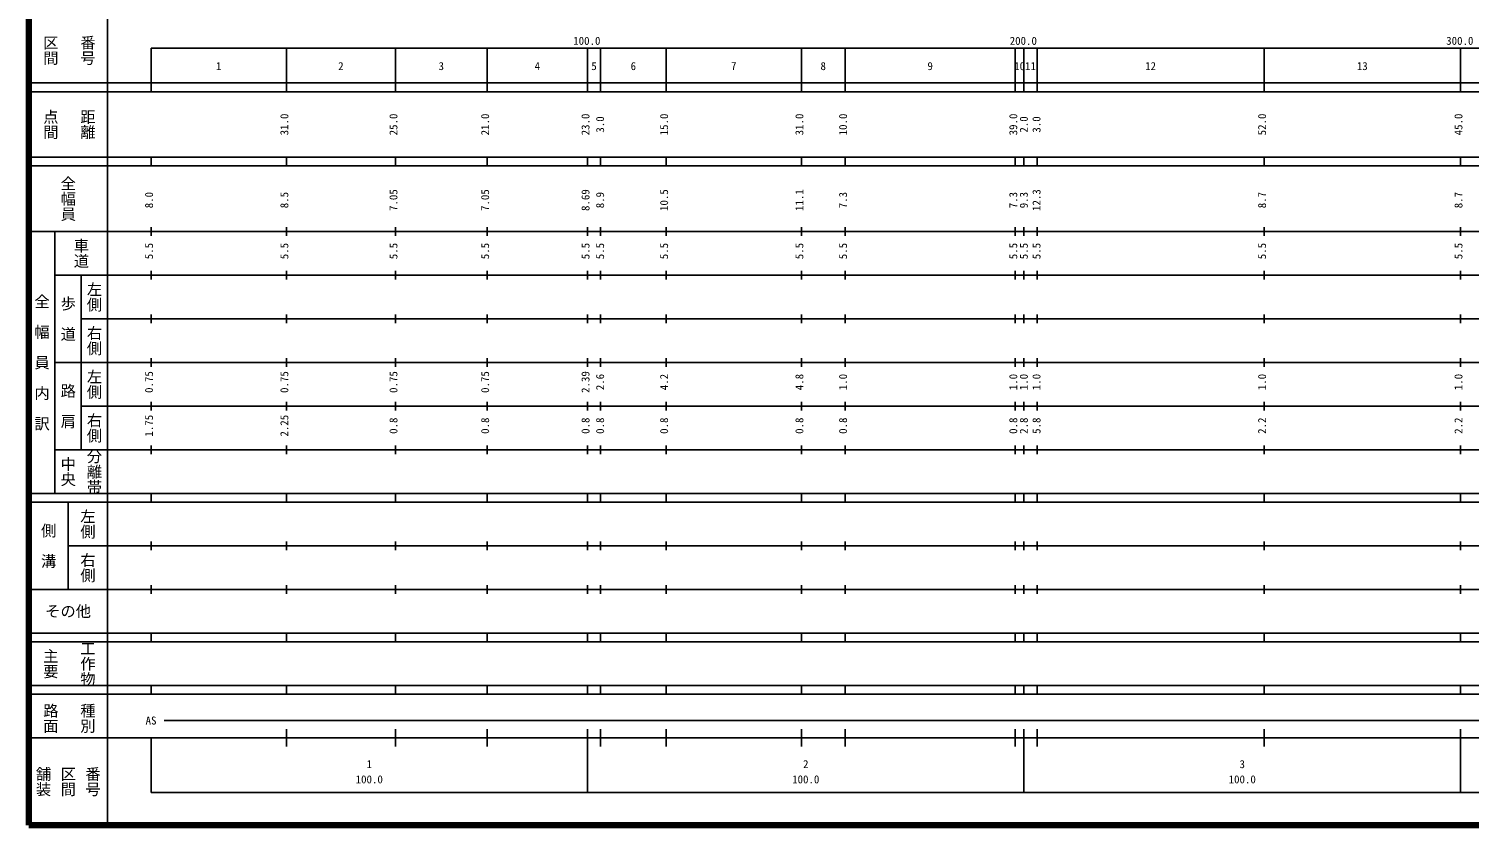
# Model space of a CAD drawing. Units: millimetres on the paper, enlarged 1000 times. Extents: x 40000 to 680000, y 20000 to 380000.
# Drawn here: x 40000 to 369996, y 20000 to 202409 of the extents above; entities that cross this region are included whole.
import ezdxf
from ezdxf.enums import TextEntityAlignment as Align

# ---------------------------------------------------------------- set-up
doc = ezdxf.new("R2010")
doc.units = ezdxf.units.MM
doc.header["$LTSCALE"] = 1000
doc.layers.add('M-TTL', color=2, linetype='Continuous', lineweight=140)
doc.layers.add('M-TTL-BAND', color=7, linetype='Continuous', lineweight=25)
doc.styles.add('@ＭＳ ゴシック', font='')
doc.styles.add('ＭＳ ゴシック', font='')
doc.styles.get('@ＭＳ ゴシック').set_extended_font_data('@MS Gothic')
doc.styles.get('ＭＳ ゴシック').set_extended_font_data('MS Gothic')

msp = doc.modelspace()

# ---------------------------------------------------------------- linework, layer by layer
at = {"layer": 'M-TTL'}
for p, q in [((40000, 380000), (40000, 20000)), ((40000, 20000), (680000, 20000))]:
    msp.add_line(p, q, dxfattribs=at)
at = {"layer": 'M-TTL-BAND'}
for p, q in [((58000, 370000), (58000, 20000)), ((68000, 198000), (579000, 198000)), ((68000, 198000), (68000, 188000)), ((99000, 188000), (99000, 198000)), ((124000, 188000), (124000, 198000)), ((145000, 188000), (145000, 198000)), ((168000, 188000), (168000, 198000)), ((171000, 188000), (171000, 198000)), ((186000, 188000), (186000, 198000)), ((217000, 188000), (217000, 198000)), ((227000, 188000), (227000, 198000)), ((266000, 188000), (266000, 198000)), ((268000, 188000), (268000, 198000)), ((271000, 188000), (271000, 198000)), ((323000, 188000), (323000, 198000)), ((368000, 188000), (368000, 198000)), ((40000, 190000), (579000, 190000)), ((40000, 188000), (579000, 188000)), ((40000, 173000), (579000, 173000)), ((68000, 171000), (68000, 173000)), ((99000, 171000), (99000, 173000)), ((124000, 171000), (124000, 173000)), ((145000, 171000), (145000, 173000)), ((168000, 171000), (168000, 173000)), ((171000, 171000), (171000, 173000)), ((186000, 171000), (186000, 173000)), ((217000, 171000), (217000, 173000)), ((227000, 171000), (227000, 173000)), ((266000, 171000), (266000, 173000)), ((268000, 171000), (268000, 173000)), ((271000, 171000), (271000, 173000)), ((323000, 171000), (323000, 173000)), ((368000, 171000), (368000, 173000)), ((40000, 171000), (579000, 171000)), ((40000, 156000), (579000, 156000)), ((46000, 96000), (46000, 156000)), ((68000, 155000), (68000, 157000)), ((99000, 155000), (99000, 157000)), ((124000, 155000), (124000, 157000)), ((145000, 155000), (145000, 157000)), ((168000, 155000), (168000, 157000)), ((171000, 155000), (171000, 157000)), ((186000, 155000), (186000, 157000)), ((217000, 155000), (217000, 157000)), ((227000, 155000), (227000, 157000)), ((266000, 155000), (266000, 157000)), ((268000, 155000), (268000, 157000)), ((271000, 155000), (271000, 157000)), ((323000, 155000), (323000, 157000)), ((368000, 155000), (368000, 157000)), ((46000, 146000), (579000, 146000)), ((52000, 146000), (52000, 106000)), ((68000, 145000), (68000, 147000)), ((99000, 145000), (99000, 147000)), ((124000, 145000), (124000, 147000)), ((145000, 145000), (145000, 147000)), ((168000, 145000), (168000, 147000)), ((171000, 145000), (171000, 147000)), ((186000, 145000), (186000, 147000)), ((217000, 145000), (217000, 147000)), ((227000, 145000), (227000, 147000)), ((266000, 145000), (266000, 147000)), ((268000, 145000), (268000, 147000)), ((271000, 145000), (271000, 147000)), ((323000, 145000), (323000, 147000)), ((368000, 145000), (368000, 147000)), ((52000, 136000), (579000, 136000)), ((68000, 135000), (68000, 137000)), ((99000, 135000), (99000, 137000)), ((124000, 135000), (124000, 137000)), ((145000, 135000), (145000, 137000)), ((168000, 135000), (168000, 137000)), ((171000, 135000), (171000, 137000)), ((186000, 135000), (186000, 137000)), ((217000, 135000), (217000, 137000)), ((227000, 135000), (227000, 137000)), ((266000, 135000), (266000, 137000)), ((268000, 135000), (268000, 137000)), ((271000, 135000), (271000, 137000)), ((323000, 135000), (323000, 137000)), ((368000, 135000), (368000, 137000)), ((46000, 126000), (579000, 126000)), ((68000, 125000), (68000, 127000)), ((99000, 125000), (99000, 127000)), ((124000, 125000), (124000, 127000)), ((145000, 125000), (145000, 127000)), ((168000, 125000), (168000, 127000)), ((171000, 125000), (171000, 127000)), ((186000, 125000), (186000, 127000)), ((217000, 125000), (217000, 127000)), ((227000, 125000), (227000, 127000)), ((266000, 125000), (266000, 127000)), ((268000, 125000), (268000, 127000)), ((271000, 125000), (271000, 127000)), ((323000, 125000), (323000, 127000)), ((368000, 125000), (368000, 127000)), ((52000, 116000), (579000, 116000)), ((68000, 115000), (68000, 117000)), ((99000, 115000), (99000, 117000)), ((124000, 115000), (124000, 117000)), ((145000, 115000), (145000, 117000)), ((168000, 115000), (168000, 117000)), ((171000, 115000), (171000, 117000)), ((186000, 115000), (186000, 117000)), ((217000, 115000), (217000, 117000)), ((227000, 115000), (227000, 117000)), ((266000, 115000), (266000, 117000)), ((268000, 115000), (268000, 117000)), ((271000, 115000), (271000, 117000)), ((323000, 115000), (323000, 117000)), ((368000, 115000), (368000, 117000)), ((46000, 106000), (579000, 106000)), ((68000, 105000), (68000, 107000)), ((99000, 105000), (99000, 107000)), ((124000, 105000), (124000, 107000)), ((145000, 105000), (145000, 107000)), ((168000, 105000), (168000, 107000)), ((171000, 105000), (171000, 107000)), ((186000, 105000), (186000, 107000)), ((217000, 105000), (217000, 107000)), ((227000, 105000), (227000, 107000)), ((266000, 105000), (266000, 107000)), ((268000, 105000), (268000, 107000)), ((271000, 105000), (271000, 107000)), ((323000, 105000), (323000, 107000)), ((368000, 105000), (368000, 107000)), ((40000, 96000), (579000, 96000)), ((68000, 94000), (68000, 96000)), ((99000, 94000), (99000, 96000)), ((124000, 94000), (124000, 96000)), ((145000, 94000), (145000, 96000)), ((168000, 94000), (168000, 96000)), ((171000, 94000), (171000, 96000)), ((186000, 94000), (186000, 96000)), ((217000, 94000), (217000, 96000)), ((227000, 94000), (227000, 96000)), ((266000, 94000), (266000, 96000)), ((268000, 94000), (268000, 96000)), ((271000, 94000), (271000, 96000)), ((323000, 94000), (323000, 96000)), ((368000, 94000), (368000, 96000)), ((40000, 94000), (579000, 94000)), ((49000, 94000), (49000, 74000)), ((49000, 84000), (579000, 84000)), ((68000, 83000), (68000, 85000)), ((99000, 83000), (99000, 85000)), ((124000, 83000), (124000, 85000)), ((145000, 83000), (145000, 85000)), ((168000, 83000), (168000, 85000)), ((171000, 83000), (171000, 85000)), ((186000, 83000), (186000, 85000)), ((217000, 83000), (217000, 85000)), ((227000, 83000), (227000, 85000)), ((266000, 83000), (266000, 85000)), ((268000, 83000), (268000, 85000)), ((271000, 83000), (271000, 85000)), ((323000, 83000), (323000, 85000)), ((368000, 83000), (368000, 85000)), ((40000, 74000), (579000, 74000)), ((68000, 73000), (68000, 75000)), ((99000, 73000), (99000, 75000)), ((124000, 73000), (124000, 75000)), ((145000, 73000), (145000, 75000)), ((168000, 73000), (168000, 75000)), ((171000, 73000), (171000, 75000)), ((186000, 73000), (186000, 75000)), ((217000, 73000), (217000, 75000)), ((227000, 73000), (227000, 75000)), ((266000, 73000), (266000, 75000)), ((268000, 73000), (268000, 75000)), ((271000, 73000), (271000, 75000)), ((323000, 73000), (323000, 75000)), ((368000, 73000), (368000, 75000)), ((40000, 64000), (579000, 64000)), ((68000, 62000), (68000, 64000)), ((99000, 62000), (99000, 64000)), ((124000, 62000), (124000, 64000)), ((145000, 62000), (145000, 64000)), ((168000, 62000), (168000, 64000)), ((171000, 62000), (171000, 64000)), ((186000, 62000), (186000, 64000)), ((217000, 62000), (217000, 64000)), ((227000, 62000), (227000, 64000)), ((266000, 62000), (266000, 64000)), ((268000, 62000), (268000, 64000)), ((271000, 62000), (271000, 64000)), ((323000, 62000), (323000, 64000)), ((368000, 62000), (368000, 64000)), ((40000, 62000), (579000, 62000)), ((40000, 52000), (579000, 52000)), ((40000, 50000), (579000, 50000)), ((68000, 50000), (68000, 52000)), ((99000, 50000), (99000, 52000)), ((124000, 50000), (124000, 52000)), ((145000, 50000), (145000, 52000)), ((168000, 50000), (168000, 52000)), ((171000, 50000), (171000, 52000)), ((186000, 50000), (186000, 52000)), ((217000, 50000), (217000, 52000)), ((227000, 50000), (227000, 52000)), ((266000, 50000), (266000, 52000)), ((268000, 50000), (268000, 52000)), ((271000, 50000), (271000, 52000)), ((323000, 50000), (323000, 52000)), ((368000, 50000), (368000, 52000)), ((71000, 44000), (562000, 44000)), ((40000, 40000), (579000, 40000)), ((68000, 40000), (68000, 27500)), ((99000, 38000), (99000, 42000)), ((124000, 38000), (124000, 42000)), ((145000, 38000), (145000, 42000)), ((168000, 27500), (168000, 42000)), ((171000, 38000), (171000, 42000)), ((186000, 38000), (186000, 42000)), ((217000, 38000), (217000, 42000)), ((227000, 38000), (227000, 42000)), ((266000, 38000), (266000, 42000)), ((268000, 27500), (268000, 42000)), ((271000, 38000), (271000, 42000)), ((323000, 38000), (323000, 42000)), ((368000, 27500), (368000, 42000)), ((68000, 27500), (579000, 27500))]:
    msp.add_line(p, q, dxfattribs=at)

# ---------------------------------------------------------------- texts
at = {"layer": 'M-TTL-BAND', "style": '@ＭＳ ゴシック'}
for s, p in [('区間', (45000, 197500)), ('番号', (53500, 197500)), ('点間', (45000, 180500)), ('距離', (53500, 180500)), ('全幅員', (49000, 163500)), ('車道', (52000, 151000)), ('左側', (55000, 141000)), ('全\u3000幅\u3000員\u3000内\u3000訳', (43000, 126000)), ('歩\u3000道', (49000, 136000)), ('右側', (55000, 131000)), ('左側', (55000, 121000)), ('路\u3000肩', (49000, 116000)), ('右側', (55000, 111000)), ('分離帯', (55000, 101000)), ('中央', (49000, 101000)), ('左側', (53500, 89000)), ('側\u3000溝', (44500, 84000)), ('右側', (53500, 79000)), ('主要', (45000, 57000)), ('工作物', (53500, 57000)), ('路面', (45000, 44500)), ('種別', (53500, 44500)), ('舗装', (43333, 30000)), ('区間', (49000, 30000)), ('番号', (54667, 30000))]:
    msp.add_text(s, height=2566, rotation=270, dxfattribs=at).set_placement(p, align=Align.MIDDLE_CENTER)
at = {"layer": 'M-TTL-BAND', "style": 'ＭＳ ゴシック'}
for s, p in [('100.0', (167844, 198195)), ('200.0', (267844, 198195)), ('300.0', (367844, 198195)), ('1', (83500, 192405)), ('2', (111500, 192405)), ('3', (134500, 192405)), ('4', (156500, 192405)), ('5', (169500, 192405)), ('6', (178500, 192405)), ('7', (201500, 192405)), ('8', (222000, 192405)), ('9', (246500, 192405)), ('10', (267000, 192405)), ('11', (269500, 192405)), ('12', (297000, 192405)), ('13', (345500, 192405)), ('AS', (68000, 42500)), ('1', (118000, 32523)), ('2', (218000, 32523)), ('3', (318000, 32523)), ('100.0', (118000, 29033)), ('100.0', (218000, 29033)), ('100.0', (318000, 29033))]:
    msp.add_text(s, height=1833, dxfattribs=at).set_placement(p, align=Align.BOTTOM_CENTER)
for s, p in [('31.0', (100000, 180500)), ('25.0', (125000, 180500)), ('21.0', (146000, 180500)), ('23.0', (169000, 180500)), ('3.0', (172343, 180500)), ('15.0', (187000, 180500)), ('31.0', (218000, 180500)), ('10.0', (228000, 180500)), ('39.0', (267000, 180500)), ('2.0', (269420, 180500)), ('3.0', (272329, 180500)), ('52.0', (324000, 180500)), ('45.0', (369000, 180500)), ('7.05', (125000, 163174)), ('7.05', (146000, 163174)), ('8.69', (169000, 163174)), ('10.5', (187000, 163174)), ('11.1', (218000, 163174)), ('12.3', (272329, 163174)), ('8.0', (69000, 163174)), ('8.5', (100000, 163174)), ('8.9', (172343, 163174)), ('7.3', (228000, 163174)), ('7.3', (267000, 163174)), ('9.3', (269420, 163174)), ('8.7', (324000, 163174)), ('8.7', (369000, 163174)), ('5.5', (69000, 151500)), ('5.5', (100000, 151500)), ('5.5', (125000, 151500)), ('5.5', (146000, 151500)), ('5.5', (169000, 151500)), ('5.5', (172343, 151500)), ('5.5', (187000, 151500)), ('5.5', (218000, 151500)), ('5.5', (228000, 151500)), ('5.5', (267000, 151500)), ('5.5', (269420, 151500)), ('5.5', (272329, 151500)), ('5.5', (324000, 151500)), ('5.5', (369000, 151500)), ('0.75', (69000, 121500)), ('0.75', (100000, 121500)), ('0.75', (125000, 121500)), ('0.75', (146000, 121500)), ('2.39', (169000, 121500)), ('2.6', (172343, 121500)), ('4.2', (187000, 121500)), ('4.8', (218000, 121500)), ('1.0', (228000, 121500)), ('1.0', (267000, 121500)), ('1.0', (269420, 121500)), ('1.0', (272329, 121500)), ('1.0', (324000, 121500)), ('1.0', (369000, 121500)), ('1.75', (69000, 111500)), ('2.25', (100000, 111500)), ('0.8', (125000, 111500)), ('0.8', (146000, 111500)), ('0.8', (169000, 111500)), ('0.8', (172343, 111500)), ('0.8', (187000, 111500)), ('0.8', (218000, 111500)), ('0.8', (228000, 111500)), ('0.8', (267000, 111500)), ('2.8', (269420, 111500)), ('5.8', (272329, 111500)), ('2.2', (324000, 111500)), ('2.2', (369000, 111500))]:
    msp.add_text(s, height=1833, rotation=90, dxfattribs=at).set_placement(p, align=Align.BOTTOM_CENTER)
msp.add_text('その他', height=2566, dxfattribs=at).set_placement((49000, 69000), align=Align.MIDDLE_CENTER)

doc.saveas('drawing.dxf')
